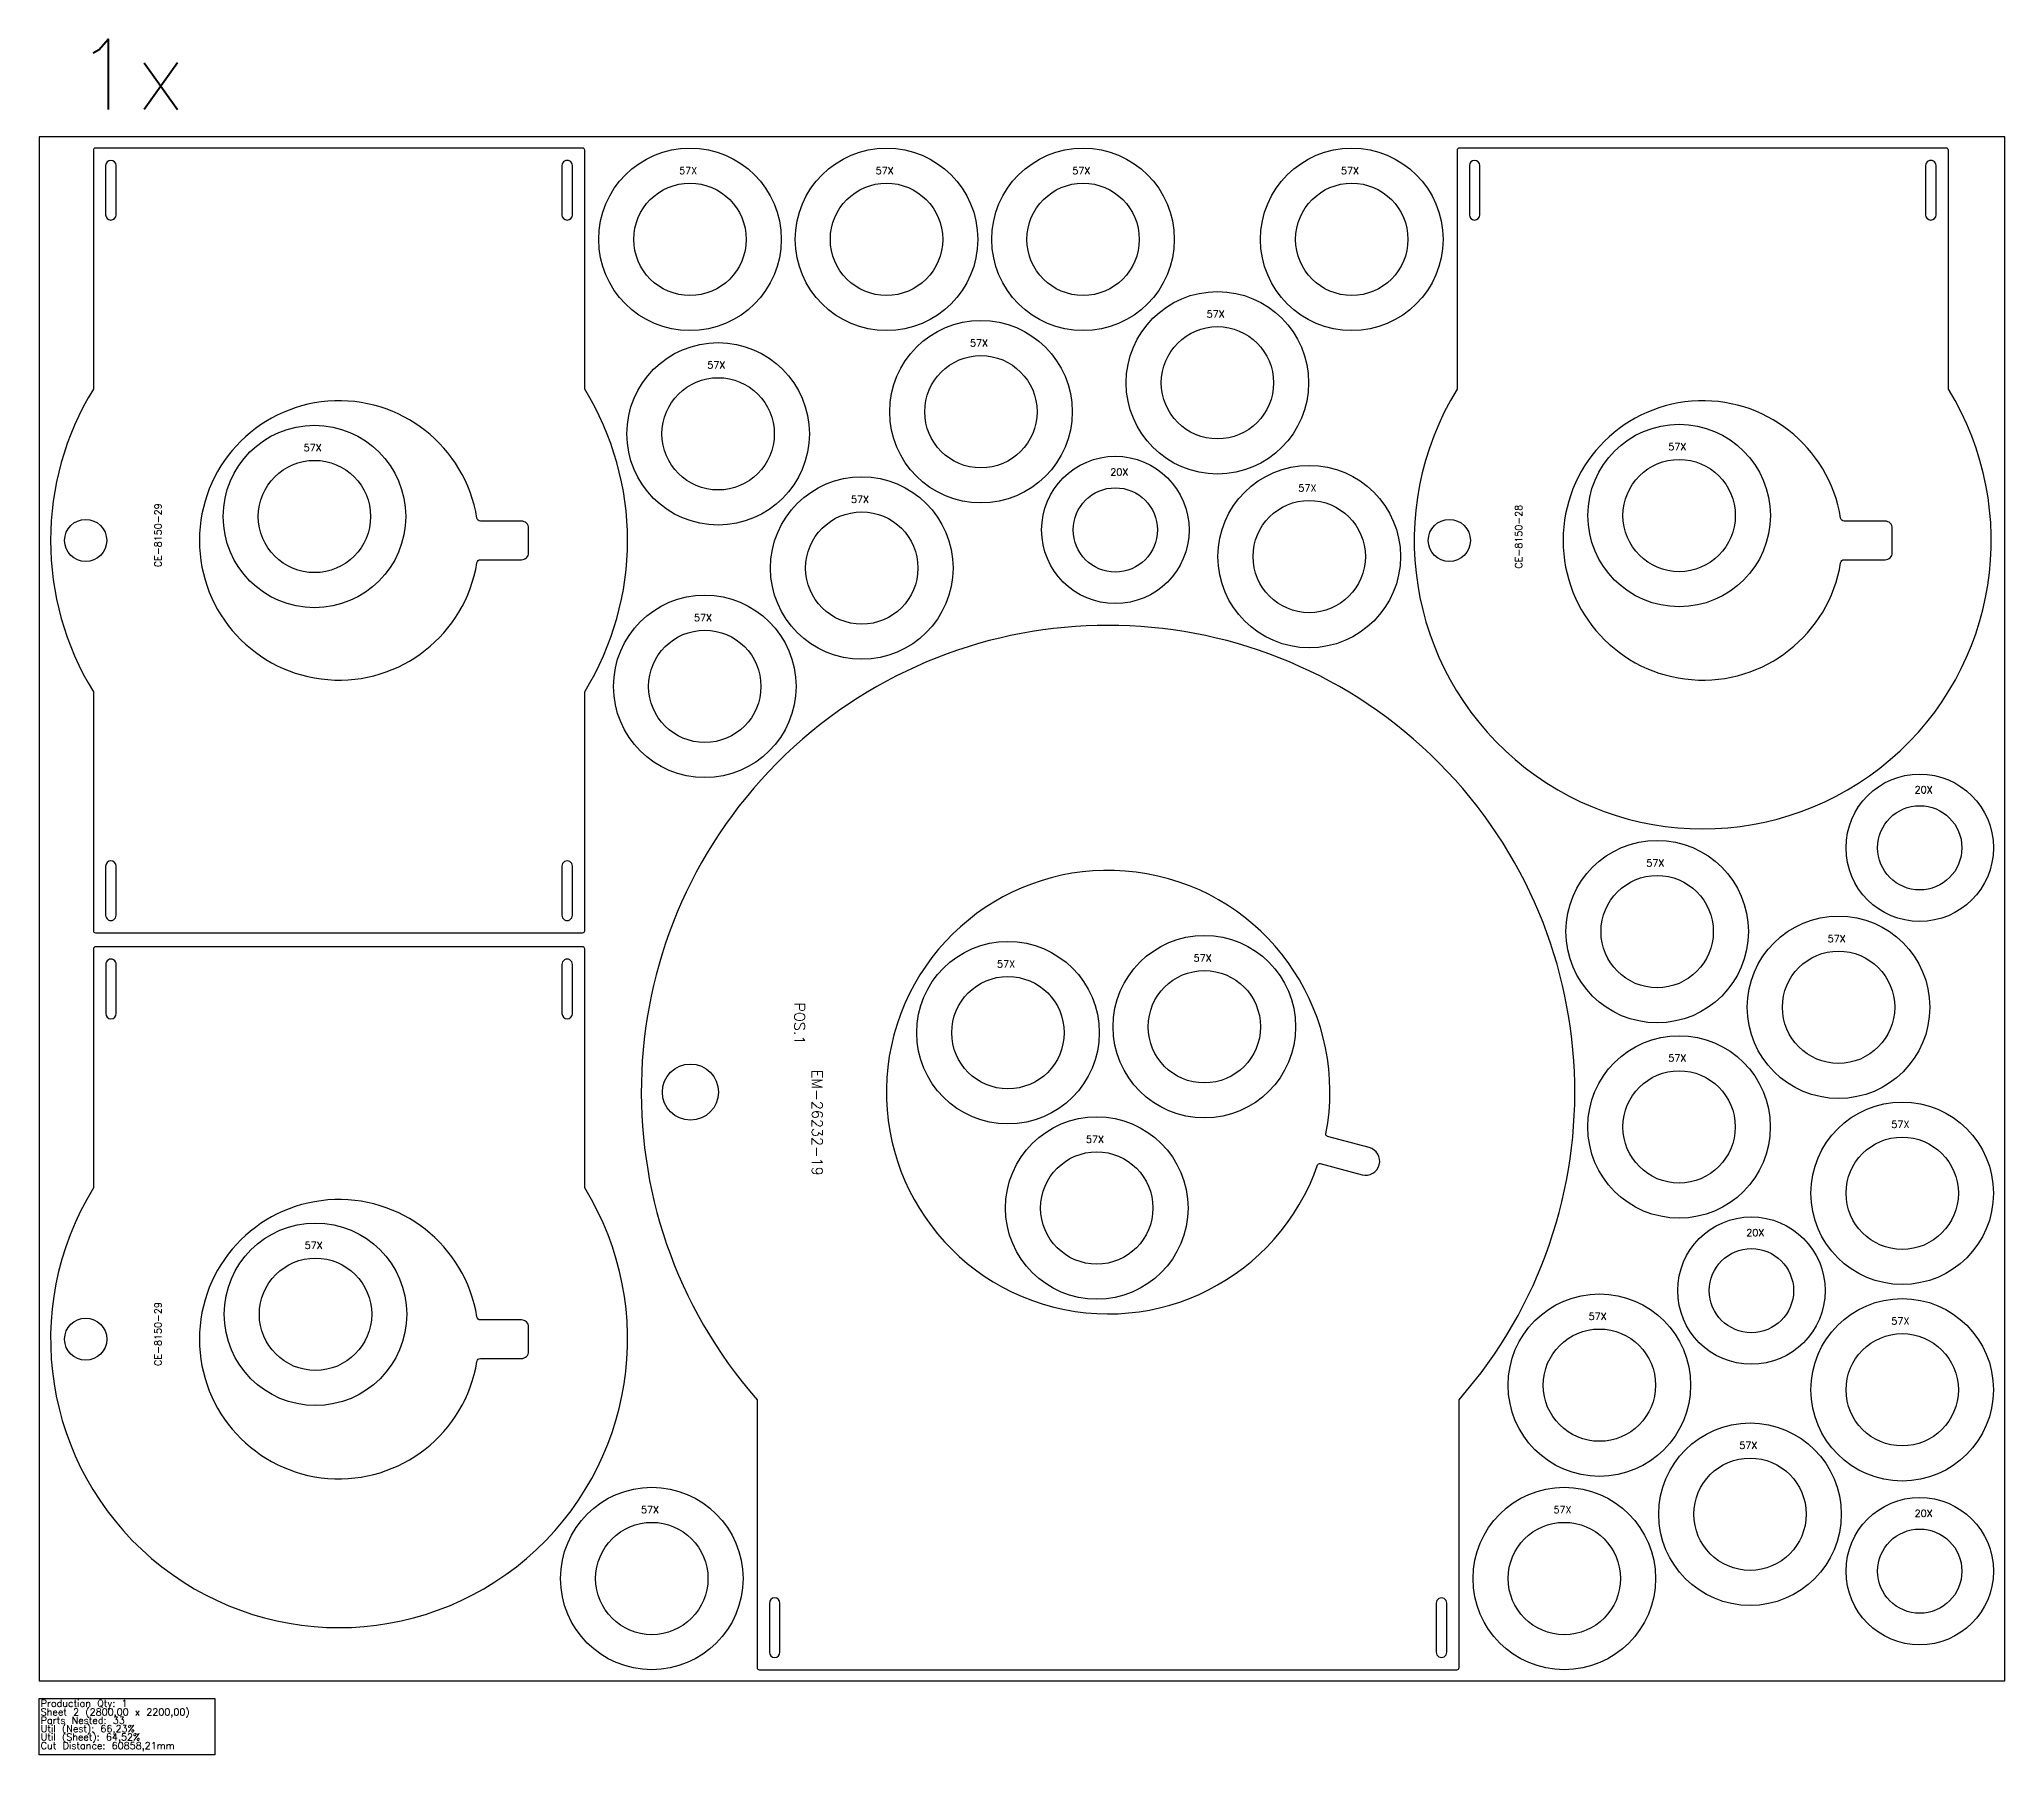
# Model space of a CAD drawing. Header units: millimetres. Extents: x 0 to 8601, y -105 to 2364.
# Drawn here: x 2310 to 5110, y -105 to 2339 of the extents above; entities that cross this region are included whole.
import ezdxf

# ---------------------------------------------------------------- set-up
doc = ezdxf.new("R2010")
doc.units = ezdxf.units.MM
for name, color, linetype in [('--NestedParts--', 7, 'Continuous'), ('sheet', 24, 'Continuous'), ('Stats', 7, 'Continuous'), ('Texto', 7, 'Continuous')]:
    doc.layers.add(name, color=color, linetype=linetype)
doc.styles.get("Standard").update_dxf_attribs({"font": 'txt.shx'})

msp = doc.modelspace()

# ---------------------------------------------------------------- linework, layer by layer
at = {"layer": '--NestedParts--', "color": 7}
for points in [[(2387, 1069, 0.414214), (2390, 1066), (3084, 1066, 0.414214), (3087, 1069), (3087, 1409.5, 0.283121), (3087, 1840.5), (3087, 2181, 0.414214), (3084, 2184), (2390, 2184, 0.414214), (2387, 2181), (2387, 1840.5, 0.283121), (2387, 1409.5)], [(5026.8, 2184), (4332.8, 2184, 0.414214), (4329.8, 2181), (4329.8, 1840.5, 1.789872), (5029.8, 1840.5), (5029.8, 2181, 0.414214)], [(2419.5, 2089), (2419.5, 2159, 0.999998), (2404.5, 2159), (2404.5, 2089, 0.999995)], [(3054.5, 2089, 0.999996), (3069.5, 2089), (3069.5, 2159, 1.000001), (3054.5, 2159)], [(4362.3, 2089), (4362.3, 2159, 0.999997), (4347.3, 2159), (4347.3, 2089, 0.999999)], [(4997.3, 2089, 1), (5012.3, 2089), (5012.3, 2159, 1.000001), (4997.3, 2159)], [(2933.5, 1593.3, -0.368092), (2938.4, 1597.5), (2997, 1597.5, 0.414214), (3007, 1607.5), (3007, 1642.5, 0.414214), (2997, 1652.5), (2938.4, 1652.5, -0.368092), (2933.5, 1656.7, 12.473677)], [(4876.3, 1593.3, -0.368092), (4881.2, 1597.5), (4939.8, 1597.5, 0.414214), (4949.8, 1607.5), (4949.8, 1642.5, 0.414214), (4939.8, 1652.5), (4881.2, 1652.5, -0.368092), (4876.3, 1656.7, 12.473677)], [(4332.6, 400.6, 2.206869), (3332.6, 400.6), (3332.6, 19, 0.414214), (3335.6, 16), (4329.6, 16, 0.414214), (4332.6, 19)], [(2419.5, 1161, 0.999998), (2404.5, 1161), (2404.5, 1091, 1.000002), (2419.5, 1091)], [(3054.5, 1161), (3054.5, 1091, 1.000002), (3069.5, 1091), (3069.5, 1161, 1.000001)], [(4131.2, 735.4, -0.393232), (4134.8, 737.3), (4194.5, 721.3, 1), (4204.8, 760), (4145.1, 776, -0.393232), (4143, 779.4, 27.703033)], [(3084.1, 1046), (2390.1, 1046, 0.414214), (2387.1, 1043), (2387.1, 702.5, 1.789872), (3087.1, 702.5), (3087.1, 1043, 0.414214)], [(2419.6, 951), (2419.6, 1021, 1.000002), (2404.6, 1021), (2404.6, 951, 0.999997)], [(3054.6, 951, 0.999998), (3069.6, 951), (3069.6, 1021, 1.000002), (3054.6, 1021)], [(2933.5, 455.3, -0.368092), (2938.5, 459.5), (2997.1, 459.5, 0.414214), (3007.1, 469.5), (3007.1, 504.5, 0.414214), (2997.1, 514.5), (2938.5, 514.5, -0.368092), (2933.5, 518.7, 12.473677)], [(3365.1, 111, 0.999996), (3350.1, 111), (3350.1, 41, 0.999996), (3365.1, 41)], [(4300.1, 111), (4300.1, 41, 1.000007), (4315.1, 41), (4315.1, 111, 1.000004)]]:
    msp.add_lwpolyline(points, format="xyb", close=True, dxfattribs=at)
for centre, radius in [((3237, 2054), 130), ((3517, 2054), 130), ((3797, 2054), 130), ((4179.8, 2054), 130), ((3237, 2054), 80), ((3517, 2054), 80), ((3797, 2054), 80), ((4179.8, 2054), 80), ((3988.4, 1849.6), 130), ((3651.5, 1808.4), 130), ((3277.1, 1776.9), 130), ((3988.4, 1849.6), 80), ((3651.5, 1808.4), 80), ((3277.1, 1776.9), 80), ((2702, 1659.1), 130), ((4646.2, 1660.5), 130), ((2702, 1659.1), 80), ((4646.2, 1660.5), 80), ((3481.7, 1585.7), 130), ((4119.2, 1602), 130), ((4119.2, 1602), 80), ((2376, 1625), 30), ((3481.7, 1585.7), 80), ((4318.8, 1625), 30), ((3258.1, 1417.1), 130), ((3258.1, 1417.1), 80), ((4614.9, 1067.7), 130), ((4614.9, 1067.7), 80), ((4873.3, 959.9), 130), ((3690, 923.7), 130), ((3969.8, 932.2), 130), ((4873.3, 959.9), 80), ((3969.8, 932.2), 80), ((3690, 923.7), 80), ((4646.1, 789.4), 130), ((3237.6, 839), 40), ((4646.1, 789.4), 80), ((4964, 694.9), 130), ((3816.5, 673.9), 130), ((4964, 694.9), 80), ((3816.5, 673.9), 80), ((2703.5, 522.5), 130), ((2703.5, 522.5), 80), ((4532.6, 421.5), 130), ((4964, 414.9), 130), ((2376.1, 487), 30), ((4532.6, 421.5), 80), ((4964, 414.9), 80), ((4747.2, 237.6), 130), ((4747.2, 237.6), 80), ((3182.6, 146), 130), ((4482.6, 146), 130), ((3182.6, 146), 80), ((4482.6, 146), 80)]:
    msp.add_circle(centre, radius, dxfattribs=at)
at = {"layer": '--NestedParts--', "color": 1}
for centre, radius in [((3843, 1640), 105), ((3843, 1640), 60), ((4989, 1187.1), 105), ((4989, 1187.1), 60), ((4749.2, 556.2), 105), ((4749.2, 556.2), 60), ((4989, 156.5), 105), ((4989, 156.5), 60)]:
    msp.add_circle(centre, radius, dxfattribs=at)
at = {"layer": 'sheet', "color": 7}
msp.add_lwpolyline([(2310, 0), (5110, 0), (5110, 2200), (2310, 2200)], close=True, dxfattribs=at)
at = {"layer": 'Stats', "color": 151}
msp.add_lwpolyline([(2310, -25), (2560, -25), (2560, -105), (2310, -105), (2310, -25)], close=True, dxfattribs=at)

# ---------------------------------------------------------------- texts
at = {"insert": (2361, 2339), "char_height": 100, "attachment_point": 1}
msp.add_mtext_dynamic_manual_height_columns('1x', width=319.77, gutter_width=1, heights=[0], dxfattribs=at)
at = {"layer": 'Stats', "color": 60}
for s, p in [('Production Qty: 1', (2312, -37)), ('Sheet 2 (2800,00 x 2200,00)', (2312, -49)), ('Parts Nested: 33', (2312, -61)), ('Util (Nest): 66,23%', (2312, -73)), ('Util (Sheet): 64,52%', (2312, -85)), ('Cut Distance: 60858,21mm', (2312, -97))]:
    msp.add_text(s, height=10, dxfattribs=at).set_placement(p)
at = {"layer": 'Texto', "color": 3, "char_height": 10, "width": 19.77, "attachment_point": 1}
for s, insert in [('57X', (3221.6, 2156.9)), ('57X', (3501.6, 2156.9)), ('57X', (3781.6, 2156.9)), ('57X', (4164.4, 2156.9)), ('57X', (3973, 1952.5)), ('57X', (3636, 1911.3)), ('57X', (3261.6, 1879.8)), ('57X', (2686.6, 1762.1)), ('57X', (4630.8, 1763.5)), ('20X', (3835.8, 1727.6)), ('57X', (3466.3, 1688.7)), ('57X', (4103.8, 1704.9)), ('57X', (3242.7, 1520.1)), ('20X', (4981.8, 1274.7)), ('57X', (4599.4, 1170.6)), ('57X', (4857.8, 1062.8)), ('57X', (3674.5, 1026.6)), ('57X', (3954.4, 1035.2)), ('57X', (4630.7, 892.4)), ('57X', (4948.6, 797.9)), ('57X', (3801, 776.8)), ('57X', (2688, 625.5)), ('20X', (4742, 643.7)), ('57X', (4517.2, 524.5)), ('57X', (4948.6, 517.8)), ('57X', (4731.8, 340.6)), ('57X', (3167.2, 249)), ('57X', (4467.2, 249)), ('20X', (4981.8, 244.1))]:
    msp.add_mtext(s, dxfattribs=dict(at, insert=insert))
at = {"layer": 'Texto', "color": 3, "attachment_point": 1}
for s, insert, char_height, width, rotation in [('CE-8150-29', (2474, 1586.9), 10, 237.113, 90), ('CE-8150-28', (4412.8, 1584.9), 10, 307.792, 90), ('{\\W7.160231; }EM-26232-19 POS.1', (3425.8, 966.7), 15, 272.388, 270), ('CE-8150-29', (2474.1, 448.9), 10, 237.113, 90)]:
    msp.add_mtext(s, dxfattribs=dict(at, insert=insert, char_height=char_height, width=width, rotation=rotation))

doc.saveas('drawing.dxf')
